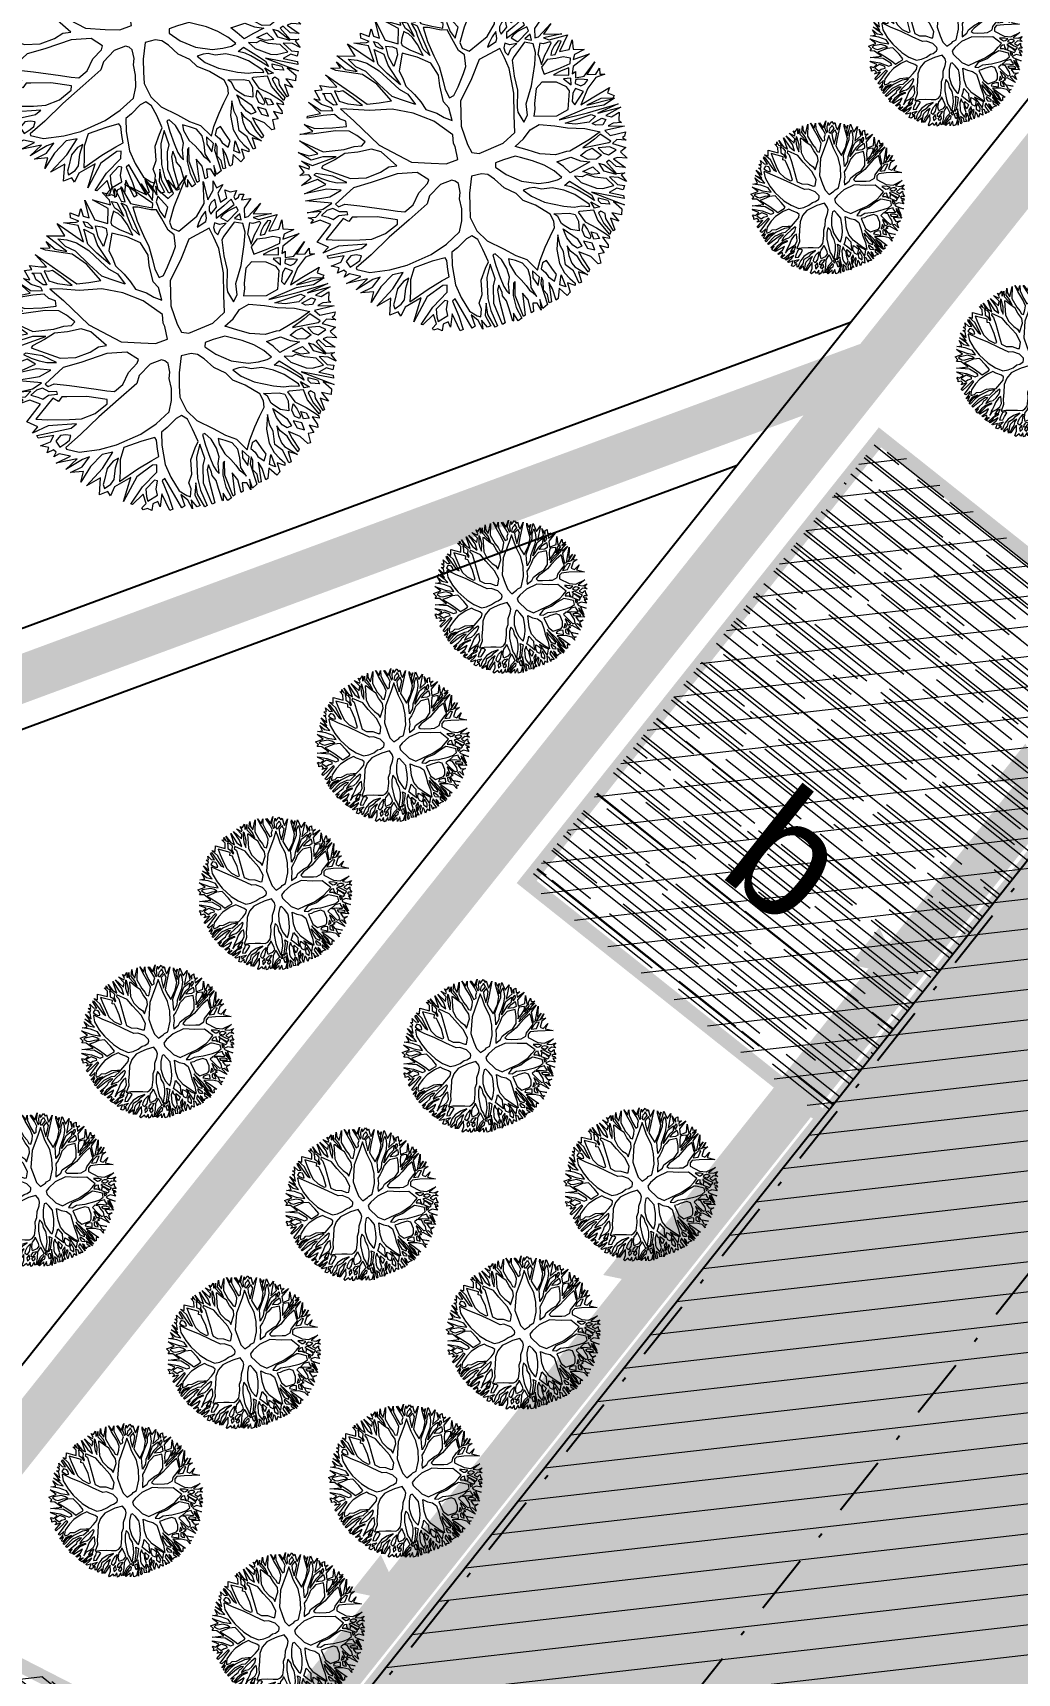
# Model space of a CAD drawing. Header units: metres. Extents: x -664657 to -643449, y -1076720 to -1062383.
# Drawn here: x -660353.42 to -660332.62, y -1066140.01 to -1066105.36 of the extents above; entities that cross this region are included whole.
import ezdxf

# ---------------------------------------------------------------- set-up
doc = ezdxf.new("R2010")
doc.units = ezdxf.units.M
doc.header["$LTSCALE"] = 0.1
for name, pattern in [('DASHDOT', [25.4, 12.7, -6.35, 0, -6.35]), ('DASHED', [19.05, 12.7, -6.35]), ('DIVIDE', [31.75, 12.7, -6.35, 0, -6.35, 0, -6.35])]:
    doc.linetypes.add(name, pattern=pattern)
doc.layers.get('0').update_dxf_attribs({"color": 8, "lineweight": 9})
for name, color, linetype in [('AA_THER_DOPRAVA', 142, 'Continuous'), ('AA_THER_KOMUNIKACE', 201, 'Continuous'), ('AA_THER_osy', 46, 'DASHDOT'), ('AA_THER_popis', 6, 'Continuous'), ('AA_THER_srafy', 52, 'Continuous'), ('AA_THER_SRAFY KATASTR', 14, 'Continuous'), ('AA_THER_ZNACENI', 7, 'Continuous'), ('AA_THER_čerchovaná', 84, 'DIVIDE')]:
    doc.layers.add(name, color=color, linetype=linetype)
doc.layers.add('AA_THER_silná', color=1, linetype='Continuous', lineweight=70)
doc.layers.add('AA_THER_STAFAZ', color=252, linetype='Continuous', lineweight=0)
doc.styles.get("Standard").update_dxf_attribs({"font": 'arial.ttf', "width": 0.8})
pattern_1 = [(321.512676, (-656030.26, -1069498.5804), (1.190946247, -0.297893937), [7.62, -1.016, 2.54, -0.508]), (321.512676, (-656029.57305, -1069498.8021), (0.0228439, 0.845003885), [1.524, -0.16764, 3.048, -0.381]), (321.512676, (-656029.79244, -1069498.4005), (2.279521616, -1.377561865), [4.064, -0.7112, 2.032, -0.508])]

# ---------------------------------------------------------------- blocks, each defined once
blk = doc.blocks.new('A$C0C461CEA')
for p, q in [((0.101, 0.706), (0.094, 0.804)), ((0.094, 0.804), (0.195, 0.61)), ((0.214, 0.725), (0.134, 0.788)), ((0.134, 0.788), (0.212, 0.751)), ((0.191, 0.795), (0.205, 0.826)), ((0.231, 0.749), (0.191, 0.795)), ((0.205, 0.826), (0.247, 0.779)), ((0.247, 0.779), (0.283, 0.818)), ((0.283, 0.818), (0.273, 0.766)), ((0.303, 0.735), (0.335, 0.855)), ((0.335, 0.855), (0.332, 0.706)), ((0.448, 0.732), (0.381, 0.832)), ((0.381, 0.832), (0.473, 0.745)), ((0.483, 0.777), (0.463, 0.845)), ((0.463, 0.845), (0.503, 0.812)), ((0.503, 0.812), (0.541, 0.849)), ((0.541, 0.849), (0.523, 0.775)), ((0.523, 0.775), (0.552, 0.829)), ((0.552, 0.829), (0.55, 0.733)), ((0.572, 0.716), (0.592, 0.82)), ((0.592, 0.82), (0.599, 0.69)), ((0.732, 0.619), (0.623, 0.824)), ((0.623, 0.824), (0.721, 0.691)), ((0.773, 0.691), (0.762, 0.79)), ((0.762, 0.79), (0.78, 0.708)), ((-0.108, 0.579), (-0.136, 0.688)), ((-0.136, 0.688), (-0.031, 0.479)), ((-0.062, 0.681), (-0.084, 0.71)), ((-0.084, 0.71), (-0.025, 0.681)), ((0.086, 0.573), (-0.062, 0.681)), ((-0.025, 0.681), (-0.029, 0.73)), ((-0.029, 0.73), (-0.001, 0.656)), ((0.063, 0.606), (-0.009, 0.765)), ((-0.009, 0.765), (0.101, 0.706)), ((0.049, 0.709), (0.1, 0.674)), ((0.071, 0.64), (0.049, 0.709)), ((0.1, 0.674), (0.148, 0.626)), ((0.195, 0.61), (0.214, 0.725)), ((0.212, 0.751), (0.231, 0.749)), ((0.226, 0.644), (0.236, 0.684)), ((0.236, 0.684), (0.278, 0.625)), ((0.256, 0.734), (0.28, 0.713)), ((0.257, 0.695), (0.256, 0.734)), ((0.272, 0.676), (0.257, 0.695)), ((0.291, 0.657), (0.272, 0.676)), ((0.273, 0.766), (0.303, 0.735)), ((0.28, 0.713), (0.29, 0.678)), ((0.29, 0.678), (0.291, 0.657)), ((0.332, 0.706), (0.398, 0.641)), ((0.398, 0.641), (0.448, 0.732)), ((0.471, 0.697), (0.438, 0.663)), ((0.482, 0.682), (0.471, 0.697)), ((0.473, 0.745), (0.483, 0.777)), ((0.492, 0.669), (0.482, 0.682)), ((0.49, 0.711), (0.491, 0.762)), ((0.505, 0.682), (0.49, 0.711)), ((0.491, 0.762), (0.519, 0.739)), ((0.503, 0.634), (0.492, 0.669)), ((0.518, 0.634), (0.505, 0.682)), ((0.519, 0.739), (0.518, 0.634)), ((0.544, 0.723), (0.568, 0.689)), ((0.547, 0.66), (0.544, 0.723)), ((0.55, 0.733), (0.572, 0.716)), ((0.568, 0.689), (0.562, 0.609)), ((0.599, 0.69), (0.656, 0.641)), ((0.721, 0.691), (0.725, 0.772)), ((0.725, 0.772), (0.739, 0.638)), ((0.739, 0.638), (0.773, 0.691)), ((0.78, 0.708), (0.782, 0.71)), ((0.782, 0.71), (0.826, 0.755)), ((0.826, 0.755), (0.807, 0.687)), ((0.807, 0.687), (0.84, 0.599)), ((1.024, 0.679), (0.847, 0.53)), ((0.888, 0.613), (0.897, 0.711)), ((0.897, 0.711), (0.915, 0.627)), ((0.915, 0.627), (1.024, 0.679)), ((-0.291, 0.473), (-0.326, 0.577)), ((-0.326, 0.577), (-0.279, 0.488)), ((-0.256, 0.522), (-0.284, 0.582)), ((-0.284, 0.582), (-0.25, 0.553)), ((-0.25, 0.553), (-0.251, 0.627)), ((-0.251, 0.627), (-0.205, 0.61)), ((-0.215, 0.587), (-0.164, 0.562)), ((-0.208, 0.57), (-0.215, 0.587)), ((-0.212, 0.536), (-0.208, 0.57)), ((-0.205, 0.61), (-0.205, 0.641)), ((-0.205, 0.641), (-0.143, 0.596)), ((-0.164, 0.562), (-0.163, 0.47)), ((-0.143, 0.596), (-0.108, 0.579)), ((-0.134, 0.562), (-0.138, 0.487)), ((-0.111, 0.544), (-0.134, 0.562)), ((-0.001, 0.656), (0.063, 0.606)), ((0.115, 0.58), (0.071, 0.64)), ((0.141, 0.467), (0.086, 0.573)), ((0.154, 0.458), (0.115, 0.58)), ((0.148, 0.626), (0.198, 0.54)), ((0.212, 0.581), (0.226, 0.644)), ((0.236, 0.499), (0.212, 0.581)), ((0.278, 0.625), (0.267, 0.543)), ((0.298, 0.594), (0.316, 0.668)), ((0.299, 0.519), (0.298, 0.594)), ((0.359, 0.578), (0.299, 0.519)), ((0.316, 0.668), (0.354, 0.641)), ((0.392, 0.572), (0.318, 0.477)), ((0.354, 0.641), (0.373, 0.618)), ((0.373, 0.618), (0.359, 0.578)), ((0.469, 0.501), (0.392, 0.572)), ((0.419, 0.639), (0.417, 0.618)), ((0.417, 0.618), (0.449, 0.568)), ((0.438, 0.663), (0.419, 0.639)), ((0.449, 0.568), (0.492, 0.518)), ((0.512, 0.575), (0.503, 0.634)), ((0.511, 0.491), (0.512, 0.575)), ((0.53, 0.531), (0.539, 0.622)), ((0.539, 0.622), (0.547, 0.66)), ((0.562, 0.609), (0.551, 0.471)), ((0.581, 0.563), (0.574, 0.456)), ((0.6, 0.66), (0.581, 0.563)), ((0.629, 0.644), (0.6, 0.66)), ((0.699, 0.587), (0.629, 0.644)), ((0.656, 0.641), (0.716, 0.594)), ((0.735, 0.569), (0.699, 0.587)), ((0.716, 0.594), (0.732, 0.619)), ((0.736, 0.502), (0.735, 0.569)), ((0.756, 0.617), (0.75, 0.55)), ((0.785, 0.647), (0.756, 0.617)), ((0.811, 0.549), (0.785, 0.647)), ((0.84, 0.599), (0.888, 0.613)), ((1.039, 0.454), (1.103, 0.589)), ((1.103, 0.589), (1.074, 0.465)), ((1.137, 0.506), (1.166, 0.562)), ((1.166, 0.562), (1.164, 0.508)), ((-0.394, 0.388), (-0.424, 0.459)), ((-0.424, 0.459), (-0.372, 0.399)), ((-0.386, 0.487), (-0.377, 0.497)), ((-0.28, 0.452), (-0.386, 0.487)), ((-0.377, 0.497), (-0.291, 0.473)), ((-0.209, 0.421), (-0.28, 0.452)), ((-0.279, 0.488), (-0.209, 0.448)), ((-0.207, 0.472), (-0.256, 0.522)), ((-0.186, 0.48), (-0.212, 0.536)), ((-0.209, 0.448), (-0.207, 0.472)), ((-0.163, 0.47), (-0.186, 0.48)), ((-0.138, 0.487), (-0.095, 0.443)), ((-0.084, 0.536), (-0.111, 0.544)), ((-0.05, 0.471), (-0.084, 0.536)), ((-0.013, 0.385), (-0.05, 0.471)), ((-0.031, 0.479), (0.019, 0.379)), ((0.175, 0.322), (0.141, 0.467)), ((0.193, 0.345), (0.154, 0.458)), ((0.198, 0.54), (0.234, 0.438)), ((0.281, 0.388), (0.236, 0.499)), ((0.267, 0.543), (0.281, 0.388)), ((0.318, 0.477), (0.314, 0.414)), ((0.532, 0.422), (0.469, 0.501)), ((0.492, 0.518), (0.511, 0.491)), ((0.551, 0.471), (0.53, 0.531)), ((0.574, 0.456), (0.571, 0.374)), ((0.738, 0.409), (0.736, 0.502)), ((0.75, 0.55), (0.759, 0.494)), ((0.759, 0.494), (0.811, 0.549)), ((0.772, 0.454), (0.768, 0.41)), ((0.847, 0.53), (0.772, 0.454)), ((0.955, 0.401), (1.039, 0.454)), ((1.074, 0.465), (1.137, 0.506)), ((1.117, 0.447), (1.085, 0.438)), ((1.102, 0.394), (1.117, 0.447)), ((1.154, 0.472), (1.142, 0.409)), ((1.213, 0.508), (1.154, 0.472)), ((1.164, 0.508), (1.213, 0.508)), ((1.193, 0.416), (1.206, 0.47)), ((1.206, 0.47), (1.232, 0.441)), ((-0.436, 0.238), (-0.503, 0.376)), ((-0.503, 0.376), (-0.397, 0.235)), ((-0.394, 0.371), (-0.482, 0.412)), ((-0.482, 0.412), (-0.394, 0.388)), ((-0.256, 0.32), (-0.394, 0.371)), ((-0.372, 0.399), (-0.265, 0.347)), ((-0.265, 0.347), (-0.176, 0.312)), ((-0.194, 0.381), (-0.209, 0.421)), ((-0.162, 0.346), (-0.194, 0.381)), ((-0.176, 0.312), (-0.162, 0.346)), ((-0.157, 0.436), (-0.114, 0.321)), ((-0.081, 0.391), (-0.157, 0.436)), ((-0.095, 0.443), (-0.013, 0.385)), ((0.012, 0.333), (-0.081, 0.391)), ((0.019, 0.379), (0.096, 0.349)), ((0.096, 0.349), (0.175, 0.322)), ((0.24, 0.295), (0.193, 0.345)), ((0.234, 0.438), (0.258, 0.367)), ((0.258, 0.367), (0.296, 0.309)), ((0.314, 0.414), (0.309, 0.363)), ((0.309, 0.363), (0.334, 0.286)), ((0.54, 0.324), (0.532, 0.422)), ((0.571, 0.374), (0.551, 0.283)), ((0.731, 0.289), (0.76, 0.363)), ((0.76, 0.363), (0.738, 0.409)), ((0.768, 0.41), (0.8, 0.37)), ((0.8, 0.37), (0.955, 0.401)), ((0.943, 0.354), (0.922, 0.336)), ((0.922, 0.336), (0.992, 0.342)), ((0.983, 0.384), (0.943, 0.354)), ((1.022, 0.404), (0.983, 0.384)), ((0.992, 0.342), (1.008, 0.359)), ((1.008, 0.359), (1.022, 0.404)), ((1.06, 0.421), (1.046, 0.396)), ((1.046, 0.396), (1.046, 0.37)), ((1.046, 0.37), (1.102, 0.394)), ((1.085, 0.438), (1.06, 0.421)), ((1.084, 0.364), (1.065, 0.329)), ((1.065, 0.329), (1.216, 0.353)), ((1.151, 0.377), (1.084, 0.364)), ((1.142, 0.409), (1.193, 0.416)), ((1.216, 0.393), (1.151, 0.377)), ((1.216, 0.353), (1.216, 0.393)), ((1.232, 0.441), (1.276, 0.429)), ((1.276, 0.429), (1.239, 0.399)), ((1.239, 0.399), (1.239, 0.378)), ((1.239, 0.378), (1.266, 0.383)), ((1.336, 0.335), (1.265, 0.299)), ((1.266, 0.383), (1.281, 0.398)), ((1.308, 0.383), (1.275, 0.358)), ((1.275, 0.358), (1.336, 0.335)), ((1.281, 0.398), (1.308, 0.383)), ((-0.577, 0.172), (-0.583, 0.229)), ((-0.583, 0.229), (-0.536, 0.174)), ((-0.526, 0.187), (-0.556, 0.247)), ((-0.556, 0.247), (-0.505, 0.187)), ((-0.495, 0.221), (-0.55, 0.309)), ((-0.55, 0.309), (-0.495, 0.256)), ((-0.495, 0.256), (-0.436, 0.238)), ((-0.397, 0.235), (-0.263, 0.181)), ((-0.174, 0.275), (-0.256, 0.32)), ((-0.142, 0.224), (-0.174, 0.275)), ((-0.114, 0.159), (-0.142, 0.224)), ((-0.114, 0.321), (-0.04, 0.095)), ((0.154, 0.269), (0.012, 0.333)), ((0.266, 0.178), (0.154, 0.269)), ((0.308, 0.222), (0.24, 0.295)), ((0.296, 0.309), (0.308, 0.222)), ((0.334, 0.286), (0.348, 0.221)), ((0.485, 0.148), (0.513, 0.258)), ((0.513, 0.258), (0.54, 0.324)), ((0.551, 0.283), (0.534, 0.218)), ((0.619, 0.192), (0.694, 0.255)), ((0.694, 0.255), (0.731, 0.289)), ((0.834, 0.289), (0.726, 0.197)), ((0.992, 0.29), (0.834, 0.289)), ((0.99, 0.219), (0.992, 0.29)), ((1.019, 0.28), (1.014, 0.25)), ((1.014, 0.25), (1.022, 0.223)), ((1.04, 0.305), (1.019, 0.28)), ((1.022, 0.223), (1.057, 0.251)), ((1.065, 0.28), (1.04, 0.305)), ((1.161, 0.247), (1.054, 0.196)), ((1.057, 0.251), (1.11, 0.266)), ((1.11, 0.266), (1.065, 0.28)), ((1.115, 0.327), (1.094, 0.318)), ((1.094, 0.318), (1.123, 0.272)), ((1.157, 0.334), (1.115, 0.327)), ((1.123, 0.272), (1.221, 0.303)), ((1.223, 0.332), (1.157, 0.334)), ((1.207, 0.21), (1.161, 0.247)), ((1.221, 0.277), (1.173, 0.268)), ((1.173, 0.268), (1.209, 0.239)), ((1.209, 0.239), (1.221, 0.277)), ((1.221, 0.303), (1.223, 0.332)), ((1.265, 0.299), (1.236, 0.242)), ((1.236, 0.242), (1.263, 0.236)), ((1.263, 0.236), (1.379, 0.275)), ((1.379, 0.275), (1.301, 0.236)), ((1.301, 0.236), (1.411, 0.18)), ((-0.635, 0.101), (-0.551, 0.117)), ((-0.612, 0.165), (-0.577, 0.172)), ((-0.557, 0.142), (-0.612, 0.165)), ((-0.551, 0.117), (-0.557, 0.142)), ((-0.536, 0.174), (-0.526, 0.187)), ((-0.509, 0.126), (-0.526, 0.126)), ((-0.526, 0.126), (-0.492, 0.08)), ((-0.416, 0.057), (-0.509, 0.126)), ((-0.505, 0.187), (-0.335, 0.163)), ((-0.415, 0.205), (-0.495, 0.221)), ((-0.444, 0.15), (-0.46, 0.141)), ((-0.46, 0.141), (-0.318, -0.013)), ((-0.353, 0.149), (-0.444, 0.15)), ((-0.335, 0.163), (-0.415, 0.205)), ((-0.273, 0.155), (-0.353, 0.149)), ((-0.191, 0.121), (-0.273, 0.155)), ((-0.263, 0.181), (-0.194, 0.167)), ((-0.194, 0.167), (-0.145, 0.146)), ((-0.099, 0.096), (-0.191, 0.121)), ((-0.145, 0.146), (-0.114, 0.159)), ((0.364, 0.065), (0.266, 0.178)), ((0.348, 0.221), (0.354, 0.16)), ((0.354, 0.16), (0.409, 0.103)), ((0.498, 0.096), (0.485, 0.148)), ((0.534, 0.218), (0.533, 0.155)), ((0.533, 0.155), (0.567, 0.153)), ((0.567, 0.153), (0.619, 0.192)), ((0.726, 0.197), (0.588, 0.099)), ((0.934, -0.024), (0.985, 0.138)), ((0.985, 0.138), (0.99, 0.219)), ((1.029, 0.181), (0.99, 0.078)), ((1.054, 0.196), (1.029, 0.181)), ((1.15, 0.081), (1.193, 0.151)), ((1.201, 0.118), (1.192, 0.06)), ((1.193, 0.151), (1.207, 0.21)), ((1.249, 0.194), (1.201, 0.132)), ((1.201, 0.132), (1.201, 0.118)), ((1.242, 0.105), (1.277, 0.128)), ((1.268, 0.179), (1.249, 0.194)), ((1.314, 0.169), (1.268, 0.179)), ((1.277, 0.128), (1.319, 0.158)), ((1.411, 0.18), (1.289, 0.213)), ((1.289, 0.213), (1.317, 0.184)), ((1.327, 0.131), (1.294, 0.108)), ((1.305, 0.077), (1.384, 0.138)), ((1.319, 0.158), (1.314, 0.169)), ((1.317, 0.184), (1.443, 0.155)), ((1.367, 0.149), (1.327, 0.131)), ((1.443, 0.155), (1.34, 0.081)), ((1.384, 0.138), (1.367, 0.149)), ((-0.493, -0.002), (-0.644, 0.041)), ((-0.644, 0.041), (-0.485, 0.03)), ((-0.519, 0.086), (-0.635, 0.101)), ((-0.485, 0.03), (-0.519, 0.086)), ((-0.492, 0.08), (-0.453, 0.038)), ((-0.453, 0.038), (-0.411, 0.003)), ((-0.354, -0.026), (-0.416, 0.057)), ((-0.411, 0.003), (-0.354, -0.026)), ((-0.05, 0.048), (-0.099, 0.096)), ((0, -0.086), (-0.05, 0.048)), ((-0.04, 0.095), (0.101, -0.11)), ((0.435, -0.079), (0.364, 0.065)), ((0.409, 0.103), (0.439, 0.053)), ((0.439, 0.053), (0.476, 0.01)), ((0.476, 0.01), (0.498, 0.096)), ((0.588, 0.099), (0.514, -0.053)), ((0.99, 0.078), (0.966, -0.017)), ((1.064, -0.035), (1.15, 0.081)), ((1.184, 0.044), (1.176, -0.007)), ((1.242, 0.072), (1.184, 0.044)), ((1.192, 0.06), (1.242, 0.105)), ((1.297, 0.051), (1.242, 0.072)), ((1.294, 0.108), (1.276, 0.086)), ((1.276, 0.086), (1.305, 0.077)), ((1.347, 0.037), (1.297, 0.051)), ((1.34, 0.081), (1.406, 0.061)), ((1.386, 0.006), (1.347, 0.037)), ((1.367, -0.026), (1.386, 0.006)), ((1.421, 0.016), (1.398, -0.011)), ((1.406, 0.061), (1.454, 0.109)), ((1.495, 0.013), (1.421, 0.016)), ((1.454, 0.109), (1.431, 0.05)), ((1.431, 0.05), (1.495, 0.013)), ((-0.599, -0.118), (-0.687, -0.081)), ((-0.687, -0.081), (-0.582, -0.108)), ((-0.508, -0.101), (-0.659, -0.004)), ((-0.659, -0.004), (-0.5, -0.057)), ((-0.582, -0.108), (-0.544, -0.105)), ((-0.544, -0.105), (-0.508, -0.101)), ((-0.5, -0.057), (-0.412, -0.054)), ((-0.412, -0.054), (-0.493, -0.002)), ((-0.33, -0.078), (-0.491, -0.12)), ((-0.208, -0.104), (-0.33, -0.078)), ((-0.318, -0.013), (-0.221, -0.06)), ((-0.221, -0.06), (-0.118, -0.072)), ((-0.023, -0.134), (-0.208, -0.104)), ((-0.118, -0.072), (-0.051, -0.067)), ((-0.051, -0.067), (0, -0.086)), ((0.101, -0.11), (0.215, -0.18)), ((0.412, -0.132), (0.435, -0.079)), ((0.514, -0.053), (0.492, -0.182)), ((0.864, -0.159), (0.934, -0.024)), ((0.966, -0.017), (0.908, -0.119)), ((0.973, -0.127), (1.064, -0.035)), ((1.084, -0.067), (1.026, -0.151)), ((1.138, -0.047), (1.084, -0.067)), ((1.225, -0.095), (1.138, -0.047)), ((1.176, -0.007), (1.277, -0.02)), ((1.271, -0.153), (1.225, -0.095)), ((1.231, -0.04), (1.321, -0.091)), ((1.289, -0.041), (1.231, -0.04)), ((1.277, -0.02), (1.367, -0.026)), ((1.324, -0.116), (1.277, -0.096)), ((1.277, -0.096), (1.303, -0.157)), ((1.346, -0.047), (1.289, -0.041)), ((1.321, -0.091), (1.346, -0.047)), ((1.374, -0.053), (1.346, -0.093)), ((1.346, -0.093), (1.374, -0.091)), ((1.374, -0.091), (1.353, -0.129)), ((1.514, -0.029), (1.374, -0.053)), ((1.398, -0.011), (1.514, -0.029)), ((1.41, -0.147), (1.519, -0.094)), ((1.519, -0.094), (1.431, -0.145)), ((-0.701, -0.157), (-0.672, -0.144)), ((-0.634, -0.167), (-0.701, -0.157)), ((-0.672, -0.144), (-0.697, -0.115)), ((-0.697, -0.115), (-0.649, -0.134)), ((-0.649, -0.134), (-0.599, -0.118)), ((-0.583, -0.227), (-0.634, -0.167)), ((-0.561, -0.129), (-0.611, -0.142)), ((-0.611, -0.142), (-0.575, -0.175)), ((-0.575, -0.175), (-0.552, -0.204)), ((-0.519, -0.137), (-0.561, -0.129)), ((-0.552, -0.204), (-0.506, -0.197)), ((-0.491, -0.179), (-0.519, -0.137)), ((-0.506, -0.197), (-0.448, -0.22)), ((-0.491, -0.12), (-0.481, -0.145)), ((-0.444, -0.203), (-0.491, -0.179)), ((-0.481, -0.145), (-0.435, -0.149)), ((-0.448, -0.22), (-0.444, -0.203)), ((-0.435, -0.149), (-0.35, -0.207)), ((-0.35, -0.207), (-0.2, -0.314)), ((0.101, -0.19), (-0.023, -0.134)), ((0.147, -0.271), (0.101, -0.19)), ((0.215, -0.18), (0.302, -0.23)), ((0.386, -0.241), (0.412, -0.157)), ((0.412, -0.157), (0.412, -0.132)), ((0.492, -0.182), (0.493, -0.246)), ((0.814, -0.262), (0.864, -0.159)), ((0.908, -0.119), (0.897, -0.15)), ((0.897, -0.15), (0.901, -0.228)), ((0.901, -0.228), (0.946, -0.198)), ((0.946, -0.198), (0.973, -0.127)), ((1.009, -0.187), (0.98, -0.225)), ((1.026, -0.151), (1.009, -0.187)), ((1.208, -0.294), (1.276, -0.187)), ((1.287, -0.212), (1.256, -0.26)), ((1.276, -0.187), (1.271, -0.153)), ((1.318, -0.192), (1.287, -0.212)), ((1.303, -0.157), (1.324, -0.116)), ((1.356, -0.236), (1.318, -0.192)), ((1.347, -0.14), (1.333, -0.161)), ((1.333, -0.161), (1.36, -0.194)), ((1.368, -0.148), (1.347, -0.14)), ((1.353, -0.129), (1.41, -0.147)), ((1.36, -0.194), (1.389, -0.194)), ((1.4, -0.166), (1.368, -0.148)), ((1.389, -0.194), (1.421, -0.179)), ((1.476, -0.191), (1.394, -0.229)), ((1.421, -0.179), (1.4, -0.166)), ((1.431, -0.145), (1.486, -0.17)), ((1.541, -0.201), (1.476, -0.191)), ((1.486, -0.17), (1.527, -0.148)), ((1.527, -0.148), (1.511, -0.184)), ((1.511, -0.184), (1.541, -0.201)), ((-0.721, -0.288), (-0.583, -0.227)), ((-0.67, -0.354), (-0.721, -0.288)), ((-0.49, -0.229), (-0.658, -0.302)), ((-0.658, -0.302), (-0.588, -0.343)), ((-0.465, -0.267), (-0.49, -0.229)), ((-0.431, -0.251), (-0.465, -0.267)), ((-0.402, -0.266), (-0.431, -0.251)), ((-0.281, -0.328), (-0.402, -0.266)), ((-0.167, -0.411), (-0.281, -0.328)), ((-0.2, -0.314), (-0.141, -0.358)), ((-0.025, -0.371), (0.046, -0.318)), ((0.046, -0.318), (0.128, -0.29)), ((0.128, -0.29), (0.147, -0.271)), ((0.302, -0.23), (0.386, -0.241)), ((0.493, -0.246), (0.533, -0.274)), ((0.533, -0.274), (0.71, -0.29)), ((0.71, -0.29), (0.814, -0.262)), ((0.773, -0.347), (0.846, -0.329)), ((0.846, -0.329), (0.914, -0.295)), ((0.914, -0.295), (0.987, -0.292)), ((0.98, -0.225), (1.12, -0.297)), ((0.987, -0.292), (1.076, -0.35)), ((1.12, -0.297), (1.208, -0.294)), ((1.322, -0.346), (1.122, -0.328)), ((1.122, -0.328), (1.314, -0.377)), ((1.256, -0.26), (1.262, -0.288)), ((1.262, -0.288), (1.356, -0.236)), ((1.394, -0.229), (1.298, -0.308)), ((1.298, -0.308), (1.389, -0.301)), ((1.439, -0.334), (1.334, -0.329)), ((1.334, -0.329), (1.521, -0.375)), ((1.389, -0.301), (1.527, -0.295)), ((1.513, -0.369), (1.439, -0.334)), ((1.527, -0.295), (1.496, -0.321)), ((1.496, -0.321), (1.528, -0.358)), ((-0.722, -0.374), (-0.67, -0.354)), ((-0.605, -0.381), (-0.722, -0.374)), ((-0.705, -0.422), (-0.705, -0.403)), ((-0.705, -0.403), (-0.475, -0.468)), ((-0.602, -0.457), (-0.705, -0.422)), ((-0.429, -0.459), (-0.605, -0.381)), ((-0.588, -0.343), (-0.459, -0.411)), ((-0.459, -0.411), (-0.383, -0.446)), ((-0.284, -0.456), (-0.182, -0.436)), ((-0.182, -0.436), (-0.167, -0.411)), ((-0.141, -0.358), (-0.098, -0.387)), ((0.06, -0.41), (-0.099, -0.448)), ((-0.098, -0.387), (-0.025, -0.371)), ((0.101, -0.37), (0.06, -0.41)), ((0.202, -0.337), (0.101, -0.37)), ((0.284, -0.347), (0.202, -0.337)), ((0.301, -0.364), (0.284, -0.347)), ((0.295, -0.448), (0.313, -0.389)), ((0.313, -0.389), (0.301, -0.364)), ((0.414, -0.386), (0.348, -0.481)), ((0.482, -0.404), (0.414, -0.386)), ((0.518, -0.429), (0.482, -0.404)), ((0.544, -0.477), (0.518, -0.429)), ((0.601, -0.382), (0.587, -0.408)), ((0.587, -0.408), (0.628, -0.487)), ((0.66, -0.39), (0.601, -0.382)), ((0.74, -0.406), (0.66, -0.39)), ((0.768, -0.431), (0.74, -0.406)), ((0.831, -0.489), (0.768, -0.431)), ((0.833, -0.407), (0.773, -0.347)), ((0.896, -0.469), (0.833, -0.407)), ((1.076, -0.35), (1.146, -0.402)), ((1.146, -0.366), (1.331, -0.398)), ((1.205, -0.406), (1.146, -0.366)), ((1.146, -0.402), (1.247, -0.462)), ((1.293, -0.438), (1.205, -0.406)), ((1.35, -0.423), (1.293, -0.438)), ((1.314, -0.377), (1.526, -0.421)), ((1.436, -0.382), (1.322, -0.346)), ((1.331, -0.398), (1.35, -0.423)), ((1.526, -0.421), (1.375, -0.412)), ((1.375, -0.412), (1.53, -0.449)), ((1.521, -0.375), (1.436, -0.382)), ((1.528, -0.358), (1.513, -0.369)), ((-0.671, -0.512), (-0.715, -0.477)), ((-0.715, -0.477), (-0.643, -0.483)), ((-0.697, -0.539), (-0.671, -0.512)), ((-0.651, -0.541), (-0.697, -0.539)), ((-0.643, -0.564), (-0.651, -0.541)), ((-0.643, -0.483), (-0.602, -0.457)), ((-0.562, -0.478), (-0.608, -0.497)), ((-0.608, -0.497), (-0.603, -0.545)), ((-0.603, -0.545), (-0.555, -0.54)), ((-0.439, -0.537), (-0.569, -0.566)), ((-0.528, -0.49), (-0.562, -0.478)), ((-0.555, -0.54), (-0.523, -0.534)), ((-0.5, -0.512), (-0.528, -0.49)), ((-0.523, -0.534), (-0.5, -0.512)), ((-0.475, -0.468), (-0.429, -0.459)), ((-0.274, -0.489), (-0.439, -0.537)), ((-0.383, -0.446), (-0.284, -0.456)), ((-0.099, -0.448), (-0.274, -0.489)), ((0.215, -0.623), (0.252, -0.551)), ((0.252, -0.551), (0.271, -0.484)), ((0.271, -0.484), (0.295, -0.448)), ((0.348, -0.481), (0.309, -0.559)), ((0.574, -0.561), (0.544, -0.477)), ((0.628, -0.487), (0.7, -0.576)), ((0.885, -0.552), (0.831, -0.489)), ((0.927, -0.618), (0.885, -0.552)), ((0.987, -0.527), (0.896, -0.469)), ((1.063, -0.541), (0.987, -0.527)), ((1.084, -0.55), (1.063, -0.541)), ((1.24, -0.542), (1.084, -0.55)), ((1.271, -0.556), (1.173, -0.572)), ((1.328, -0.531), (1.24, -0.542)), ((1.247, -0.462), (1.328, -0.531)), ((1.32, -0.545), (1.271, -0.556)), ((1.308, -0.455), (1.382, -0.454)), ((1.323, -0.478), (1.308, -0.455)), ((1.362, -0.62), (1.32, -0.545)), ((1.367, -0.498), (1.323, -0.478)), ((1.492, -0.575), (1.361, -0.539)), ((1.361, -0.539), (1.376, -0.585)), ((1.403, -0.475), (1.367, -0.498)), ((1.382, -0.454), (1.403, -0.475)), ((1.434, -0.521), (1.395, -0.521)), ((1.395, -0.521), (1.492, -0.575)), ((1.53, -0.449), (1.415, -0.452)), ((1.415, -0.452), (1.445, -0.477)), ((1.485, -0.543), (1.434, -0.521)), ((1.445, -0.477), (1.505, -0.474)), ((1.505, -0.474), (1.477, -0.522)), ((1.477, -0.522), (1.485, -0.543)), ((-0.537, -0.67), (-0.676, -0.63)), ((-0.676, -0.63), (-0.569, -0.633)), ((-0.67, -0.585), (-0.643, -0.564)), ((-0.628, -0.583), (-0.67, -0.585)), ((-0.569, -0.633), (-0.628, -0.583)), ((-0.569, -0.566), (-0.571, -0.578)), ((-0.571, -0.578), (-0.503, -0.638)), ((-0.503, -0.638), (-0.373, -0.687)), ((0.165, -0.682), (0.215, -0.623)), ((0.276, -0.629), (0.273, -0.73)), ((0.309, -0.559), (0.276, -0.629)), ((0.627, -0.632), (0.574, -0.561)), ((0.648, -0.697), (0.627, -0.632)), ((0.68, -0.635), (0.71, -0.698)), ((0.723, -0.641), (0.68, -0.635)), ((0.7, -0.576), (0.793, -0.643)), ((0.755, -0.654), (0.723, -0.641)), ((0.793, -0.687), (0.755, -0.654)), ((0.793, -0.643), (0.86, -0.669)), ((0.953, -0.683), (0.927, -0.618)), ((0.973, -0.572), (1.072, -0.589)), ((0.997, -0.622), (0.973, -0.572)), ((1.018, -0.681), (0.997, -0.622)), ((1.072, -0.589), (1.119, -0.642)), ((1.119, -0.642), (1.171, -0.679)), ((1.135, -0.61), (1.181, -0.601)), ((1.169, -0.658), (1.135, -0.61)), ((1.218, -0.683), (1.169, -0.658)), ((1.173, -0.572), (1.345, -0.623)), ((1.181, -0.601), (1.228, -0.603)), ((1.228, -0.603), (1.262, -0.674)), ((1.339, -0.652), (1.266, -0.621)), ((1.266, -0.621), (1.279, -0.67)), ((1.367, -0.69), (1.339, -0.652)), ((1.345, -0.623), (1.362, -0.62)), ((1.404, -0.631), (1.364, -0.641)), ((1.364, -0.641), (1.432, -0.706)), ((1.376, -0.585), (1.48, -0.613)), ((1.457, -0.664), (1.404, -0.631)), ((1.461, -0.634), (1.444, -0.636)), ((1.444, -0.636), (1.457, -0.664)), ((1.48, -0.613), (1.461, -0.634)), ((-0.639, -0.698), (-0.537, -0.67)), ((-0.507, -0.691), (-0.639, -0.698)), ((-0.54, -0.767), (-0.622, -0.732)), ((-0.622, -0.732), (-0.532, -0.735)), ((-0.483, -0.76), (-0.59, -0.822)), ((-0.59, -0.822), (-0.54, -0.767)), ((-0.532, -0.735), (-0.456, -0.699)), ((-0.456, -0.699), (-0.507, -0.691)), ((-0.374, -0.724), (-0.483, -0.76)), ((-0.416, -0.81), (-0.302, -0.746)), ((-0.302, -0.746), (-0.374, -0.724)), ((-0.373, -0.687), (-0.256, -0.714)), ((-0.221, -0.753), (-0.283, -0.813)), ((-0.256, -0.714), (-0.076, -0.727)), ((-0.092, -0.771), (-0.221, -0.753)), ((-0.004, -0.791), (-0.092, -0.771)), ((-0.076, -0.727), (0.048, -0.713)), ((0.048, -0.713), (0.165, -0.682)), ((0.103, -0.771), (0.055, -0.78)), ((0.185, -0.745), (0.103, -0.771)), ((0.227, -0.745), (0.185, -0.745)), ((0.25, -0.786), (0.227, -0.745)), ((0.273, -0.73), (0.303, -0.824)), ((0.706, -0.765), (0.648, -0.697)), ((0.766, -0.864), (0.706, -0.765)), ((0.71, -0.698), (0.771, -0.775)), ((0.771, -0.775), (0.873, -0.86)), ((0.861, -0.713), (0.793, -0.687)), ((0.86, -0.669), (0.919, -0.683)), ((0.923, -0.765), (0.861, -0.713)), ((0.919, -0.683), (0.953, -0.683)), ((0.975, -0.826), (0.923, -0.765)), ((0.943, -0.738), (0.987, -0.729)), ((0.979, -0.769), (0.943, -0.738)), ((1.005, -0.804), (0.979, -0.769)), ((0.987, -0.729), (1.026, -0.796)), ((1.087, -0.68), (1.018, -0.681)), ((1.033, -0.716), (1.053, -0.774)), ((1.078, -0.743), (1.033, -0.716)), ((1.053, -0.774), (1.127, -0.856)), ((1.111, -0.744), (1.078, -0.743)), ((1.171, -0.679), (1.087, -0.68)), ((1.099, -0.713), (1.174, -0.717)), ((1.139, -0.759), (1.099, -0.713)), ((1.151, -0.786), (1.111, -0.744)), ((1.193, -0.78), (1.139, -0.759)), ((1.174, -0.717), (1.193, -0.78)), ((1.262, -0.674), (1.218, -0.683)), ((1.22, -0.716), (1.225, -0.775)), ((1.246, -0.741), (1.22, -0.716)), ((1.225, -0.775), (1.289, -0.835)), ((1.269, -0.792), (1.246, -0.741)), ((1.292, -0.73), (1.269, -0.733)), ((1.269, -0.733), (1.293, -0.833)), ((1.279, -0.67), (1.304, -0.696)), ((1.314, -0.791), (1.292, -0.73)), ((1.304, -0.696), (1.367, -0.69)), ((1.351, -0.74), (1.321, -0.736)), ((1.321, -0.736), (1.366, -0.826)), ((1.406, -0.775), (1.351, -0.74)), ((1.432, -0.706), (1.386, -0.715)), ((1.386, -0.715), (1.406, -0.775)), ((-0.568, -0.862), (-0.416, -0.81)), ((-0.457, -0.859), (-0.568, -0.862)), ((-0.519, -0.958), (-0.457, -0.859)), ((-0.388, -0.824), (-0.446, -0.892)), ((-0.329, -0.8), (-0.388, -0.824)), ((-0.381, -0.913), (-0.335, -0.847)), ((-0.322, -0.887), (-0.355, -0.942)), ((-0.335, -0.847), (-0.287, -0.798)), ((-0.287, -0.798), (-0.329, -0.8)), ((-0.283, -0.813), (-0.322, -0.887)), ((-0.04, -0.918), (-0.024, -0.869)), ((0.014, -0.86), (-0.027, -0.987)), ((-0.024, -0.869), (-0.002, -0.812)), ((-0.002, -0.812), (-0.004, -0.791)), ((0.055, -0.78), (0.014, -0.86)), ((0.243, -0.953), (0.249, -0.862)), ((0.249, -0.862), (0.25, -0.786)), ((0.303, -0.824), (0.376, -0.924)), ((0.766, -0.918), (0.766, -0.864)), ((0.789, -0.874), (0.884, -0.921)), ((0.804, -0.903), (0.789, -0.874)), ((0.873, -0.86), (0.932, -0.9)), ((1.031, -0.928), (0.975, -0.826)), ((1.045, -0.869), (1.005, -0.804)), ((1.026, -0.796), (1.051, -0.84)), ((1.075, -0.925), (1.045, -0.869)), ((1.051, -0.84), (1.075, -0.882)), ((1.075, -0.882), (1.075, -0.925)), ((1.259, -1.006), (1.085, -0.865)), ((1.085, -0.865), (1.242, -1.046)), ((1.127, -0.856), (1.163, -0.878)), ((1.217, -0.83), (1.151, -0.786)), ((1.163, -0.878), (1.239, -0.897)), ((1.239, -0.897), (1.217, -0.83)), ((1.293, -0.863), (1.24, -0.831)), ((1.24, -0.831), (1.264, -0.903)), ((1.289, -0.835), (1.269, -0.792)), ((1.293, -0.833), (1.345, -0.856)), ((1.327, -0.913), (1.293, -0.863)), ((1.366, -0.826), (1.314, -0.791)), ((1.345, -0.856), (1.318, -0.856)), ((1.318, -0.856), (1.327, -0.913)), ((-0.458, -0.964), (-0.519, -0.958)), ((-0.463, -0.909), (-0.469, -0.936)), ((-0.469, -0.936), (-0.415, -0.93)), ((-0.446, -0.892), (-0.463, -0.909)), ((-0.456, -0.999), (-0.458, -0.964)), ((-0.402, -0.959), (-0.456, -0.999)), ((-0.415, -0.93), (-0.381, -0.913)), ((-0.275, -0.955), (-0.402, -0.959)), ((-0.396, -1.075), (-0.275, -0.955)), ((-0.237, -0.968), (-0.396, -1.075)), ((-0.355, -0.942), (-0.206, -0.924)), ((-0.105, -0.95), (-0.237, -0.968)), ((-0.206, -0.924), (-0.095, -0.918)), ((-0.078, -0.962), (-0.105, -0.95)), ((-0.102, -1.004), (-0.078, -0.962)), ((-0.095, -0.918), (-0.04, -0.918)), ((-0.027, -0.987), (-0.034, -1.08)), ((0.142, -1.04), (0.206, -0.982)), ((0.246, -0.974), (0.184, -1.043)), ((0.206, -0.982), (0.243, -0.953)), ((0.23, -1.077), (0.246, -0.974)), ((0.277, -0.999), (0.264, -1.085)), ((0.292, -0.925), (0.277, -0.999)), ((0.309, -0.927), (0.292, -0.925)), ((0.33, -0.981), (0.309, -0.927)), ((0.333, -1.053), (0.33, -0.981)), ((0.374, -0.999), (0.362, -1.036)), ((0.41, -1.033), (0.374, -0.999)), ((0.376, -0.924), (0.427, -1.003)), ((0.631, -1.046), (0.693, -0.999)), ((0.693, -0.999), (0.75, -0.958)), ((0.75, -0.958), (0.766, -0.918)), ((0.793, -1.031), (0.796, -0.994)), ((0.796, -0.994), (0.85, -1.098)), ((0.804, -0.956), (0.804, -0.903)), ((0.813, -0.977), (0.804, -0.956)), ((0.841, -1.024), (0.813, -0.977)), ((0.884, -0.921), (0.914, -0.946)), ((0.914, -0.998), (0.885, -1.058)), ((0.914, -0.946), (0.914, -0.998)), ((0.932, -0.9), (0.98, -0.916)), ((0.939, -0.942), (0.95, -1.023)), ((0.95, -0.942), (0.939, -0.942)), ((1.04, -0.98), (0.95, -0.942)), ((0.98, -0.916), (1.029, -0.945)), ((1.029, -0.945), (1.031, -0.928)), ((1.032, -1.052), (1.04, -0.98)), ((1.05, -0.921), (1.086, -0.98)), ((1.051, -0.97), (1.05, -0.921)), ((1.086, -0.98), (1.051, -0.97)), ((1.098, -0.94), (1.107, -0.921)), ((1.105, -0.963), (1.098, -0.94)), ((1.156, -0.996), (1.105, -0.963)), ((1.107, -0.921), (1.156, -0.965)), ((1.156, -0.965), (1.156, -0.996)), ((1.242, -1.046), (1.185, -0.992)), ((1.185, -0.992), (1.213, -1.063)), ((1.249, -0.922), (1.189, -0.924)), ((1.189, -0.924), (1.265, -0.987)), ((1.281, -0.953), (1.249, -0.922)), ((1.265, -0.987), (1.259, -1.006)), ((1.264, -0.903), (1.302, -0.93)), ((1.302, -0.93), (1.281, -0.953)), ((-0.36, -1.114), (-0.235, -1.047)), ((-0.351, -1.121), (-0.36, -1.114)), ((-0.255, -1.094), (-0.351, -1.121)), ((-0.267, -1.159), (-0.255, -1.094)), ((-0.222, -1.071), (-0.242, -1.119)), ((-0.235, -1.047), (-0.102, -1.004)), ((-0.142, -1.045), (-0.222, -1.071)), ((-0.172, -1.146), (-0.16, -1.106)), ((-0.16, -1.106), (-0.125, -1.059)), ((-0.125, -1.059), (-0.142, -1.045)), ((-0.098, -1.074), (-0.109, -1.185)), ((-0.075, -1.069), (-0.098, -1.074)), ((-0.066, -1.3), (-0.075, -1.069)), ((-0.034, -1.08), (-0.027, -1.189)), ((0.102, -1.129), (0.142, -1.04)), ((0.184, -1.043), (0.122, -1.171)), ((0.143, -1.221), (0.197, -1.113)), ((0.197, -1.113), (0.23, -1.077)), ((0.264, -1.085), (0.258, -1.15)), ((0.294, -1.15), (0.321, -1.112)), ((0.321, -1.112), (0.333, -1.053)), ((0.362, -1.036), (0.365, -1.114)), ((0.365, -1.114), (0.382, -1.166)), ((0.444, -1.071), (0.41, -1.033)), ((0.427, -1.003), (0.48, -1.062)), ((0.457, -1.127), (0.444, -1.071)), ((0.48, -1.062), (0.512, -1.16)), ((0.512, -1.16), (0.558, -1.109)), ((0.558, -1.109), (0.631, -1.046)), ((0.692, -1.098), (0.664, -1.19)), ((0.746, -1.013), (0.692, -1.098)), ((0.726, -1.085), (0.746, -1.013)), ((0.726, -1.131), (0.726, -1.085)), ((0.766, -1.11), (0.745, -1.173)), ((0.77, -1.152), (0.766, -1.11)), ((0.79, -1.059), (0.793, -1.031)), ((0.802, -1.122), (0.79, -1.059)), ((0.885, -1.058), (0.841, -1.024)), ((0.85, -1.098), (0.854, -1.157)), ((0.903, -1.11), (0.906, -1.064)), ((0.924, -1.139), (0.903, -1.11)), ((0.906, -1.064), (0.934, -1.03)), ((0.934, -1.03), (0.94, -1.076)), ((0.94, -1.076), (0.939, -1.127)), ((0.949, -1.154), (0.955, -1.101)), ((0.95, -1.023), (1.001, -1.095)), ((0.955, -1.101), (0.983, -1.126)), ((1.001, -1.095), (1.036, -1.157)), ((1.059, -1.178), (1.032, -1.052)), ((1.059, -1.012), (1.058, -1.092)), ((1.058, -1.092), (1.075, -1.163)), ((1.08, -1.009), (1.059, -1.012)), ((1.097, -1.037), (1.08, -1.009)), ((1.085, -1.069), (1.097, -1.037)), ((1.092, -1.167), (1.085, -1.069)), ((1.115, -1.083), (1.103, -1.165)), ((1.155, -1.127), (1.115, -1.083)), ((1.192, -1.097), (1.14, -1.053)), ((1.14, -1.053), (1.155, -1.127)), ((1.213, -1.063), (1.192, -1.097)), ((-0.305, -1.172), (-0.267, -1.159)), ((-0.305, -1.187), (-0.305, -1.172)), ((-0.273, -1.193), (-0.305, -1.187)), ((-0.254, -1.22), (-0.273, -1.193)), ((-0.227, -1.182), (-0.254, -1.22)), ((-0.242, -1.119), (-0.248, -1.151)), ((-0.248, -1.151), (-0.172, -1.146)), ((-0.189, -1.184), (-0.227, -1.182)), ((-0.141, -1.15), (-0.193, -1.224)), ((-0.193, -1.224), (-0.189, -1.184)), ((-0.146, -1.278), (-0.141, -1.15)), ((-0.109, -1.185), (-0.125, -1.278)), ((-0.029, -1.216), (-0.041, -1.296)), ((-0.006, -1.273), (-0.029, -1.216)), ((-0.027, -1.189), (0.003, -1.241)), ((0.022, -1.26), (0.051, -1.215)), ((0.051, -1.215), (0.056, -1.171)), ((0.097, -1.194), (0.053, -1.265)), ((0.056, -1.171), (0.102, -1.129)), ((0.072, -1.268), (0.097, -1.194)), ((0.122, -1.171), (0.102, -1.252)), ((0.128, -1.374), (0.143, -1.221)), ((0.183, -1.225), (0.149, -1.374)), ((0.207, -1.153), (0.183, -1.225)), ((0.232, -1.127), (0.207, -1.153)), ((0.219, -1.203), (0.227, -1.18)), ((0.228, -1.245), (0.219, -1.203)), ((0.227, -1.18), (0.232, -1.127)), ((0.258, -1.15), (0.261, -1.188)), ((0.261, -1.188), (0.267, -1.213)), ((0.267, -1.213), (0.294, -1.15)), ((0.325, -1.162), (0.284, -1.234)), ((0.297, -1.24), (0.34, -1.156)), ((0.34, -1.156), (0.325, -1.162)), ((0.382, -1.166), (0.395, -1.216)), ((0.395, -1.216), (0.4, -1.254)), ((0.418, -1.245), (0.443, -1.184)), ((0.443, -1.184), (0.457, -1.127)), ((0.48, -1.148), (0.458, -1.192)), ((0.458, -1.192), (0.465, -1.255)), ((0.465, -1.255), (0.5, -1.209)), ((0.5, -1.209), (0.48, -1.148)), ((0.513, -1.215), (0.486, -1.253)), ((0.513, -1.24), (0.513, -1.215)), ((0.564, -1.133), (0.538, -1.164)), ((0.538, -1.164), (0.551, -1.2)), ((0.551, -1.2), (0.555, -1.234)), ((0.596, -1.13), (0.564, -1.133)), ((0.603, -1.193), (0.596, -1.13)), ((0.61, -1.247), (0.603, -1.193)), ((0.664, -1.19), (0.665, -1.262)), ((0.695, -1.217), (0.726, -1.131)), ((0.724, -1.278), (0.695, -1.217)), ((0.745, -1.173), (0.74, -1.228)), ((0.794, -1.206), (0.77, -1.152)), ((0.797, -1.267), (0.794, -1.206)), ((0.821, -1.155), (0.802, -1.122)), ((0.873, -1.249), (0.817, -1.181)), ((0.817, -1.181), (0.817, -1.235)), ((0.854, -1.157), (0.821, -1.155)), ((0.88, -1.134), (0.881, -1.188)), ((0.924, -1.173), (0.88, -1.134)), ((0.881, -1.188), (0.919, -1.222)), ((0.919, -1.222), (0.924, -1.173)), ((0.939, -1.127), (0.924, -1.139)), ((0.985, -1.168), (0.949, -1.154)), ((1.007, -1.252), (0.962, -1.21)), ((0.962, -1.21), (0.967, -1.269)), ((0.983, -1.126), (0.985, -1.168)), ((1.044, -1.201), (1.006, -1.17)), ((1.006, -1.17), (1.011, -1.208)), ((1.011, -1.208), (1.015, -1.233)), ((1.036, -1.157), (1.049, -1.184)), ((1.049, -1.184), (1.044, -1.201)), ((1.075, -1.163), (1.059, -1.178)), ((1.103, -1.165), (1.092, -1.167)), ((-0.125, -1.278), (-0.146, -1.278)), ((-0.041, -1.296), (-0.066, -1.3)), ((-0.005, -1.34), (-0.006, -1.273)), ((0.016, -1.281), (-0.005, -1.34)), ((0.003, -1.241), (0.022, -1.26)), ((0.029, -1.341), (0.016, -1.281)), ((0.053, -1.265), (0.052, -1.345)), ((0.075, -1.366), (0.072, -1.268)), ((0.102, -1.252), (0.094, -1.366)), ((0.2, -1.386), (0.217, -1.3)), ((0.217, -1.3), (0.228, -1.245)), ((0.264, -1.316), (0.263, -1.398)), ((0.284, -1.234), (0.264, -1.316)), ((0.279, -1.392), (0.297, -1.24)), ((0.347, -1.25), (0.294, -1.391)), ((0.338, -1.397), (0.36, -1.309)), ((0.36, -1.309), (0.347, -1.25)), ((0.4, -1.254), (0.409, -1.275)), ((0.409, -1.275), (0.423, -1.315)), ((0.423, -1.315), (0.418, -1.245)), ((0.486, -1.253), (0.46, -1.398)), ((0.477, -1.394), (0.493, -1.337)), ((0.482, -1.299), (0.513, -1.24)), ((0.493, -1.337), (0.482, -1.299)), ((0.539, -1.269), (0.494, -1.396)), ((0.527, -1.399), (0.541, -1.319)), ((0.541, -1.319), (0.539, -1.269)), ((0.555, -1.234), (0.577, -1.28)), ((0.577, -1.28), (0.61, -1.247)), ((0.598, -1.319), (0.639, -1.264)), ((0.628, -1.352), (0.598, -1.319)), ((0.639, -1.264), (0.628, -1.352)), ((0.65, -1.333), (0.637, -1.397)), ((0.687, -1.373), (0.65, -1.333)), ((0.665, -1.262), (0.678, -1.314)), ((0.678, -1.314), (0.695, -1.358)), ((0.72, -1.371), (0.724, -1.278)), ((0.751, -1.301), (0.737, -1.372)), ((0.74, -1.228), (0.746, -1.259)), ((0.746, -1.259), (0.797, -1.349)), ((0.797, -1.349), (0.751, -1.301)), ((0.81, -1.334), (0.797, -1.267)), ((0.825, -1.323), (0.81, -1.334)), ((0.817, -1.235), (0.825, -1.323)), ((0.894, -1.316), (0.873, -1.249)), ((0.913, -1.32), (0.894, -1.316)), ((0.929, -1.257), (0.913, -1.32)), ((0.967, -1.269), (0.929, -1.257)), ((1.015, -1.233), (1.007, -1.252)), ((0.052, -1.345), (0.029, -1.341)), ((0.094, -1.366), (0.075, -1.366)), ((0.149, -1.374), (0.128, -1.374)), ((0.206, -1.388), (0.2, -1.386)), ((0.229, -1.342), (0.206, -1.388)), ((0.233, -1.402), (0.229, -1.342)), ((0.263, -1.398), (0.233, -1.402)), ((0.294, -1.391), (0.279, -1.392)), ((0.355, -1.395), (0.338, -1.397)), ((0.377, -1.342), (0.355, -1.395)), ((0.403, -1.357), (0.377, -1.342)), ((0.406, -1.411), (0.403, -1.357)), ((0.432, -1.344), (0.406, -1.411)), ((0.42, -1.407), (0.432, -1.344)), ((0.46, -1.398), (0.42, -1.407)), ((0.494, -1.396), (0.477, -1.394)), ((0.544, -1.397), (0.527, -1.399)), ((0.583, -1.338), (0.544, -1.397)), ((0.607, -1.407), (0.583, -1.338)), ((0.637, -1.397), (0.607, -1.407)), ((0.695, -1.358), (0.687, -1.373)), ((0.737, -1.372), (0.72, -1.371))]:
    blk.add_line(p, q)

msp = doc.modelspace()

# ---------------------------------------------------------------- hatches: boundary and pattern name
at = {"layer": 'AA_THER_srafy', "lineweight": 9}
h = msp.add_hatch(dxfattribs=at)
h.set_pattern_fill('AR-RROOF', color=253, scale=0.02, style=0)
h.set_pattern_definition(pattern_1)
h.paths.add_polyline_path([(-660329.257, -1066118.883), (-660335.519, -1066113.905), (-660342.987, -1066123.297), (-660336.725, -1066128.276)])
h.paths.add_polyline_path([(-660339.897, -1066123.247), (-660337.382, -1066125.246), (-660335.01, -1066122.263), (-660337.525, -1066120.263)], flags=24)
at = {"layer": 'AA_THER_srafy'}
h = msp.add_hatch(color=151, dxfattribs=at)
h.dxf.hatch_style = 1
h.paths.add_polyline_path([(-660327.684, -1066135.464), (-660322.799, -1066129.32), (-660331.839, -1066122.132), (-660336.725, -1066128.276)])
h.paths.add_polyline_path([(-660333.285, -1066142.509), (-660327.684, -1066135.464), (-660336.725, -1066128.276), (-660342.326, -1066135.321)])
h.paths.add_polyline_path([(-660342.326, -1066135.321), (-660347.547, -1066141.887), (-660343.644, -1066144.99), (-660337.684, -1066148.042), (-660333.285, -1066142.509)])
h.paths.add_polyline_path([(-660338.506, -1066149.075), (-660337.684, -1066148.042), (-660343.644, -1066144.99)])
at = {"layer": 'AA_THER_srafy', "lineweight": 9}
h = msp.add_hatch(dxfattribs=at)
h.set_pattern_fill('AR-RROOF', color=253, scale=0.02, style=0)
h.set_pattern_definition(pattern_1)
h.paths.add_polyline_path([(-660355.434, -1066138.952), (-660363.051, -1066148.533), (-660335.678, -1066162.552), (-660333.139, -1066159.358), (-660342.763, -1066154.429), (-660353.249, -1066149.059), (-660348.171, -1066142.672)])
h.paths.add_polyline_path([(-660330.25, -1066160.838), (-660333.139, -1066159.358), (-660335.678, -1066162.552), (-660332.789, -1066164.031)])
h.paths.add_polyline_path([(-660357.727, -1066145.933), (-660355.466, -1066147.731), (-660353.699, -1066145.508), (-660355.96, -1066143.71)], flags=24)
at = {"layer": 'AA_THER_SRAFY KATASTR', "lineweight": 5}
h = msp.add_hatch(dxfattribs=at)
h.set_pattern_fill('ANSI31', color=1, scale=0.2, style=0)
h.set_pattern_definition([(6.512676, (-656030.26, -1069498.5804), (-0.07202362, 0.63090221), [])])
h.paths.add_polyline_path([(-660268.113, -1066093.399), (-660254.024, -1066104.601), (-660252.779, -1066103.036), (-660243.386, -1066110.504), (-660299.499, -1066181.08), (-660310.394, -1066175.5), (-660307.855, -1066172.307), (-660314.513, -1066168.897), (-660330.25, -1066160.838), (-660332.789, -1066164.031), (-660363.051, -1066148.533), (-660355.434, -1066138.952), (-660348.171, -1066142.672), (-660336.725, -1066128.276), (-660342.987, -1066123.297), (-660335.519, -1066113.905), (-660310.439, -1066133.844), (-660302.971, -1066124.451), (-660321.789, -1066109.49), (-660318.055, -1066104.794), (-660324.317, -1066099.815), (-660316.848, -1066090.422), (-660310.586, -1066095.401), (-660299.384, -1066081.311), (-660305.646, -1066076.333), (-660298.178, -1066066.94), (-660266.868, -1066091.833)])

# ---------------------------------------------------------------- linework, layer by layer
at = {"layer": 'AA_THER_DOPRAVA', "color": 23, "const_width": 1}
for points in [[(-660402.746, -1066196.765), (-660305.026, -1066073.858), (-660306.276, -1066044.086)], [(-660245.504, -1066091.375), (-660282.958, -1066080.183), (-660293.025, -1066072.178), (-660359.962, -1066156.368)]]:
    msp.add_lwpolyline(points, dxfattribs=at)
at = {"layer": 'AA_THER_DOPRAVA', "color": 23, "linetype": 'DASHED', "ltscale": 0.5, "const_width": 1}
msp.add_lwpolyline([(-660399.659, -1066135.994), (-660335.63, -1066112.35)], dxfattribs=at)
at = {"layer": 'AA_THER_KOMUNIKACE'}
for p, q in [((-660364.867, -1066147.603), (-660306.877, -1066074.667)), ((-660363.126, -1066121.437), (-660336.14, -1066111.472)), ((-660363.489, -1066123.704), (-660338.54, -1066114.49))]:
    msp.add_line(p, q, dxfattribs=at)
at = {"layer": 'AA_THER_osy', "linetype": 'DASHDOT'}
for p, q in [((-660358.573, -1066155.997), (-660287.844, -1066067.037)), ((-660354.425, -1066159.295), (-660283.695, -1066070.336))]:
    msp.add_line(p, q, dxfattribs=at)
at = {"layer": 'AA_THER_silná', "const_width": 0.25}
for points in [[(-660353.249, -1066149.059), (-660329.257, -1066118.883), (-660320.216, -1066126.071), (-660342.763, -1066154.429), (-660353.249, -1066149.059)], [(-660336.725, -1066128.276), (-660327.684, -1066135.464)], [(-660342.326, -1066135.321), (-660333.285, -1066142.509)]]:
    msp.add_lwpolyline(points, dxfattribs=at)
at = {"layer": 'AA_THER_SRAFY KATASTR'}
msp.add_lwpolyline([(-660353.249, -1066149.059), (-660298.776, -1066176.956), (-660246.196, -1066110.824), (-660293.161, -1066073.484)], close=True, dxfattribs=at)
at = {"layer": 'AA_THER_SRAFY KATASTR', "const_width": 0.3}
msp.add_lwpolyline([(-660355.434, -1066138.952), (-660348.171, -1066142.672), (-660336.725, -1066128.276), (-660342.987, -1066123.297), (-660335.519, -1066113.905), (-660310.439, -1066133.844), (-660302.971, -1066124.451), (-660321.789, -1066109.49), (-660318.055, -1066104.794), (-660324.317, -1066099.815), (-660316.848, -1066090.422), (-660310.586, -1066095.401), (-660299.384, -1066081.311)], dxfattribs=at)
at = {"layer": 'AA_THER_ZNACENI', "color": 20}
msp.add_lwpolyline([(-660331.973, -1066121.388, 0, 1, 0), (-660332.756, -1066120.765, 0, 0, 0)], format="xyseb", dxfattribs=at)
at = {"layer": 'AA_THER_ZNACENI', "color": 171}
for points in [[(-660335.063, -1066125.274, 0, 1, 0), (-660335.845, -1066124.651, 0, 0, 0)], [(-660340.277, -1066131.831, 0, 1, 0), (-660341.059, -1066131.209, 0, 0, 0)], [(-660345.597, -1066138.523, 0, 1, 0), (-660346.38, -1066137.901, 0, 0, 0)]]:
    msp.add_lwpolyline(points, format="xyseb", dxfattribs=at)
at = {"layer": 'AA_THER_čerchovaná', "const_width": 0.2}
msp.add_lwpolyline([(-660335.519, -1066113.905), (-660301.078, -1066141.288), (-660308.546, -1066150.68), (-660342.987, -1066123.297), (-660335.519, -1066113.905)], dxfattribs=at)
msp.add_lwpolyline([(-660363.051, -1066148.533), (-660332.789, -1066164.031), (-660325.171, -1066154.45), (-660355.434, -1066138.952)], close=True, dxfattribs=at)

# ---------------------------------------------------------------- block references
at = {"layer": 'AA_THER_STAFAZ', "linetype": 'Continuous'}
for p, xscale, yscale, zscale, rotation in [((-660352.749, -1066105.105), 3.110400000028225, 3.110400000011316, 3.110400000000001, 28.03608760909738), ((-660345.856, -1066107.934), 3.110400000028225, 3.110400000011316, 3.110400000000001, 28.03608760909738), ((-660334.325, -1066105.026), 1.433600000013009, 1.433600000005216, 1.4336, 321.5126760914765), ((-660336.814, -1066108.157), 1.433600000013009, 1.433600000005216, 1.4336, 321.5126760914765), ((-660351.993, -1066111.731), 3.110400000028225, 3.110400000011316, 3.110400000000001, 28.03608760909738), ((-660332.496, -1066111.59), 1.433600000013009, 1.433600000005216, 1.4336, 321.5126760914765), ((-660343.52, -1066116.592), 1.433600000013009, 1.433600000005216, 1.4336, 321.5126760914765), ((-660346.009, -1066119.723), 1.433600000013009, 1.433600000005216, 1.4336, 321.5126760914765), ((-660348.499, -1066122.854), 1.433600000013009, 1.433600000005216, 1.4336, 321.5126760914765), ((-660350.988, -1066125.985), 1.433600000013009, 1.433600000005216, 1.4336, 321.5126760914765), ((-660344.181, -1066126.287), 1.433600000013009, 1.433600000005216, 1.4336, 321.5126760914765), ((-660353.478, -1066129.116), 1.433600000013009, 1.433600000005216, 1.4336, 321.5126760914765), ((-660340.761, -1066129.006), 1.433600000013009, 1.433600000005216, 1.4336, 321.5126760914765), ((-660346.67, -1066129.418), 1.433600000013009, 1.433600000005216, 1.4336, 321.5126760914765), ((-660343.25, -1066132.137), 1.433600000013009, 1.433600000005216, 1.4336, 321.5126760914765), ((-660349.16, -1066132.549), 1.433600000013009, 1.433600000005216, 1.4336, 321.5126760914765), ((-660345.74, -1066135.268), 1.433600000013009, 1.433600000005216, 1.4336, 321.5126760914765), ((-660351.649, -1066135.68), 1.433600000013009, 1.433600000005216, 1.4336, 321.5126760914765), ((-660348.229, -1066138.399), 1.433600000013009, 1.433600000005216, 1.4336, 321.5126760914765)]:
    msp.add_blockref('A$C0C461CEA', p, dxfattribs=dict(at, xscale=xscale, yscale=yscale, zscale=zscale, rotation=rotation))

# ---------------------------------------------------------------- texts
at = {"layer": 'AA_THER_popis'}
msp.add_text('b', height=2.5, rotation=321.5127, dxfattribs=at).set_placement((-660338.979, -1066123.113))

doc.saveas('drawing.dxf')
